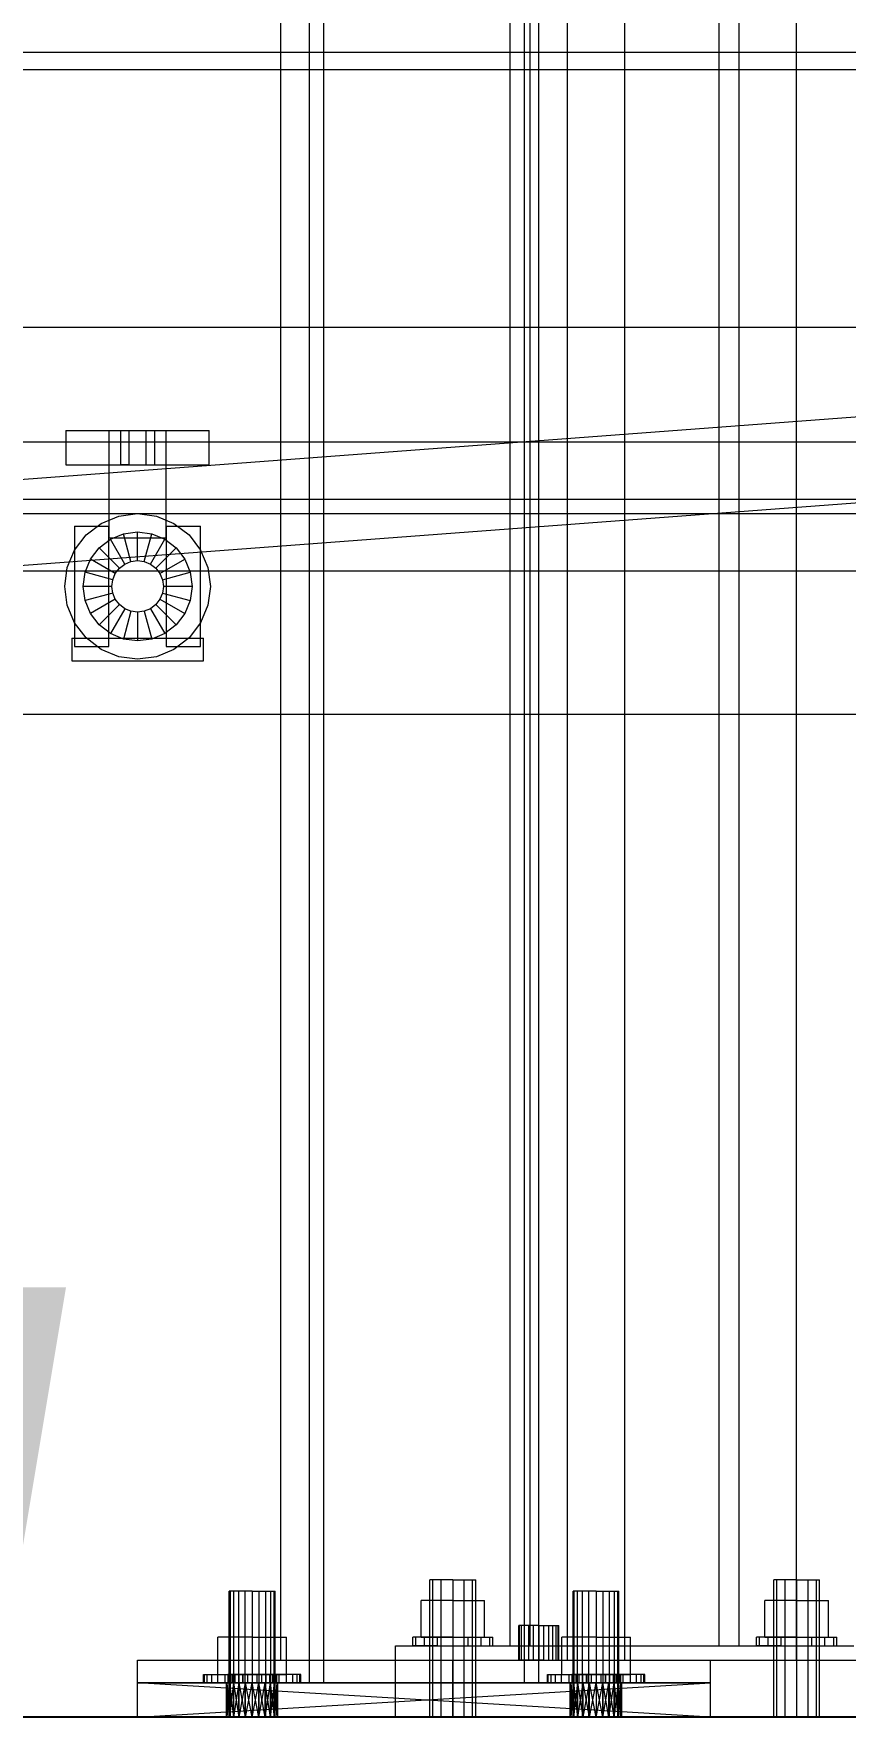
# Model space of a CAD drawing. Header units: millimetres. Extents: x -191664 to 191490, y -197311 to 10263.
# Drawn here: x -1186 to -903, y -32000 to -31413 of the extents above; entities that cross this region are included whole.
import ezdxf

# ---------------------------------------------------------------- set-up
doc = ezdxf.new("R2010")
doc.units = ezdxf.units.MM
for name, color, linetype, lineweight in [('COTAS_USUARIO', 1, 'Continuous', 0), ('frontal_C01', 7, 'Continuous', 0), ('frontal_C04', 7, 'Continuous', 0), ('frontal_mezcladora', 7, 'Continuous', 0), ('frontal_secador', 7, 'Continuous', 0)]:
    doc.layers.add(name, color=color, linetype=linetype, lineweight=lineweight)
doc.dimstyles.new('PLANTA_100', dxfattribs={"dimtxt": 250, "dimasz": 150, "dimexe": 150, "dimexo": 80, "dimgap": 100, "dimtad": 1, "dimtih": 1, "dimtoh": 1, "dimdec": 1, "dimdsep": 46, "dimcen": 0.09, "dimclrd": 1, "dimclre": 1, "dimclrt": 1, "dimadec": 0, "dimazin": 0, "dimtfac": 1, "dimtdec": 4, "dimtofl": 0, "dimtmove": 0, "dimatfit": 3, "dimfxl": 1, "dimtolj": 1, "dimtzin": 0, "dimarcsym": 0})

# ---------------------------------------------------------------- blocks, each defined once
blk = doc.blocks.new('*D108')
at = {"layer": 'COTAS_USUARIO', "color": 1, "lineweight": -2, "transparency": 16777216}
for p, q in [((-80, -30400), (-1350, -30400)), ((-1200, -31850), (-1200, -30550)), ((-80, -32000), (-1350, -32000))]:
    blk.add_line(p, q, dxfattribs=at)
at = {"layer": 'COTAS_USUARIO', "color": 1, "transparency": 16777216}
for points in [[(-1225, -30550), (-1175, -30550), (-1200, -30400)], [(-1225, -31850), (-1175, -31850), (-1200, -32000)]]:
    blk.add_solid(points, dxfattribs=at)
at = {"layer": 'Defpoints', "color": 0, "transparency": 16777216}
for p in [(-1200, -30400), (0, -30400), (0, -32000)]:
    blk.add_point(p, dxfattribs=at)
blk = doc.blocks.new('*D109')
at = {"layer": 'COTAS_USUARIO', "color": 1, "lineweight": -2, "transparency": 16777216}
for p, q in [((-80, -28700), (-1350, -28700)), ((-1200, -31850), (-1200, -28850)), ((-80, -32000), (-1350, -32000))]:
    blk.add_line(p, q, dxfattribs=at)
at = {"layer": 'COTAS_USUARIO', "color": 1, "transparency": 16777216}
for points in [[(-1225, -28850), (-1175, -28850), (-1200, -28700)], [(-1225, -31850), (-1175, -31850), (-1200, -32000)]]:
    blk.add_solid(points, dxfattribs=at)
at = {"layer": 'Defpoints', "color": 0, "transparency": 16777216}
for p in [(-1200, -28700), (0, -28700), (0, -32000)]:
    blk.add_point(p, dxfattribs=at)
blk = doc.blocks.new('*D110')
at = {"layer": 'COTAS_USUARIO', "color": 1, "lineweight": -2, "transparency": 16777216}
for p, q in [((-80, -30350), (-1350, -30350)), ((-1200, -31850), (-1200, -30500)), ((-80, -32000), (-1350, -32000))]:
    blk.add_line(p, q, dxfattribs=at)
at = {"layer": 'COTAS_USUARIO', "color": 1, "transparency": 16777216}
for points in [[(-1225, -30500), (-1175, -30500), (-1200, -30350)], [(-1225, -31850), (-1175, -31850), (-1200, -32000)]]:
    blk.add_solid(points, dxfattribs=at)
at = {"layer": 'Defpoints', "color": 0, "transparency": 16777216}
for p in [(-1200, -30350), (0, -30350), (0, -32000)]:
    blk.add_point(p, dxfattribs=at)
blk = doc.blocks.new('*D111')
at = {"layer": 'COTAS_USUARIO', "color": 1, "lineweight": -2, "transparency": 16777216}
for p, q in [((-80, -27700), (-1350, -27700)), ((-1200, -31850), (-1200, -27850)), ((-80, -32000), (-1350, -32000))]:
    blk.add_line(p, q, dxfattribs=at)
at = {"layer": 'COTAS_USUARIO', "color": 1, "transparency": 16777216}
for points in [[(-1225, -27850), (-1175, -27850), (-1200, -27700)], [(-1225, -31850), (-1175, -31850), (-1200, -32000)]]:
    blk.add_solid(points, dxfattribs=at)
at = {"layer": 'Defpoints', "color": 0, "transparency": 16777216}
for p in [(-1200, -27700), (0, -27700), (0, -32000)]:
    blk.add_point(p, dxfattribs=at)
blk = doc.blocks.new('*D121')
at = {"layer": 'COTAS_USUARIO', "color": 1, "lineweight": -2, "transparency": 16777216}
for p, q in [((-80, -29000), (-1350, -29000)), ((-1200, -31850), (-1200, -29150)), ((-80, -32000), (-1350, -32000))]:
    blk.add_line(p, q, dxfattribs=at)
at = {"layer": 'COTAS_USUARIO', "color": 1, "transparency": 16777216}
for points in [[(-1225, -29150), (-1175, -29150), (-1200, -29000)], [(-1225, -31850), (-1175, -31850), (-1200, -32000)]]:
    blk.add_solid(points, dxfattribs=at)
at = {"layer": 'Defpoints', "color": 0, "transparency": 16777216}
for p in [(-1200, -29000), (0, -29000), (0, -32000)]:
    blk.add_point(p, dxfattribs=at)

msp = doc.modelspace()

# ---------------------------------------------------------------- linework, layer by layer
at = {"layer": 'frontal_C01', "color": 139, "true_color": 0x354b57}
for p, q in [((-1020, -31975), (-1020, -29288.06)), ((-1013, -31975), (-1013, -29288.06)), ((-947, -31975), (-947, -29288.06)), ((-940, -31975), (-940, -29288.06)), ((-1020, -31975), (-1013, -31975)), ((-1013, -31975), (-947, -31975)), ((-947, -31975), (-940, -31975))]:
    msp.add_line(p, q, dxfattribs=at)
at = {"layer": 'frontal_C01', "color": 9, "true_color": 0xaebcc4}
for p, q in [((-1046.93, -31952), (-1048, -31952)), ((-1048, -32000), (-1048, -31952)), ((-1044, -31952), (-1046.93, -31952)), ((-1046.93, -32000), (-1046.93, -31952)), ((-1040, -31952), (-1044, -31952)), ((-1044, -32000), (-1044, -31952)), ((-1040, -31952), (-1036, -31952)), ((-1040, -31952), (-1040, -32000)), ((-1036, -31952), (-1033.07, -31952)), ((-1036, -32000), (-1036, -31952)), ((-1033.07, -31952), (-1032, -31952)), ((-1033.07, -32000), (-1033.07, -31952)), ((-1032, -32000), (-1032, -31952)), ((-926.93, -31952), (-928, -31952)), ((-928, -32000), (-928, -31952)), ((-924, -31952), (-926.93, -31952)), ((-926.93, -32000), (-926.93, -31952)), ((-920, -31952), (-924, -31952)), ((-924, -32000), (-924, -31952)), ((-920, -31952), (-916, -31952)), ((-920, -31952), (-920, -32000)), ((-916, -31952), (-913.07, -31952)), ((-916, -32000), (-916, -31952)), ((-913.07, -31952), (-912, -31952)), ((-913.07, -32000), (-913.07, -31952)), ((-912, -32000), (-912, -31952)), ((-1040, -31959.2), (-1051.09, -31959.2)), ((-1051.09, -31972), (-1051.09, -31959.2)), ((-1040, -31959.2), (-1028.91, -31959.2)), ((-1040, -31959.2), (-1040, -31972)), ((-1028.91, -31972), (-1028.91, -31959.2)), ((-920, -31959.2), (-931.09, -31959.2)), ((-931.09, -31972), (-931.09, -31959.2)), ((-920, -31959.2), (-908.91, -31959.2)), ((-920, -31959.2), (-920, -31972)), ((-908.91, -31972), (-908.91, -31959.2)), ((-1052.93, -31972), (-1054, -31972)), ((-1054, -31975), (-1054, -31972)), ((-1052.93, -31975), (-1054, -31975)), ((-1049.9, -31972), (-1052.93, -31972)), ((-1052.93, -31975), (-1052.93, -31972)), ((-1049.9, -31975), (-1052.93, -31975)), ((-1051.09, -31972), (-1040, -31972)), ((-1045.36, -31972), (-1049.9, -31972)), ((-1049.9, -31975), (-1049.9, -31972)), ((-1045.36, -31975), (-1049.9, -31975)), ((-1040, -31972), (-1045.36, -31972)), ((-1045.36, -31975), (-1045.36, -31972)), ((-1045.36, -31975), (-1040, -31975)), ((-1040, -31972), (-1034.64, -31972)), ((-1040, -31972), (-1040, -31975)), ((-1040, -31972), (-1028.91, -31972)), ((-1040, -31975), (-1034.64, -31975)), ((-1034.64, -31972), (-1030.1, -31972)), ((-1034.64, -31975), (-1034.64, -31972)), ((-1034.64, -31975), (-1030.1, -31975)), ((-1030.1, -31972), (-1027.07, -31972)), ((-1030.1, -31975), (-1030.1, -31972)), ((-1030.1, -31975), (-1027.07, -31975)), ((-1027.07, -31972), (-1026, -31972)), ((-1027.07, -31975), (-1027.07, -31972)), ((-1027.07, -31975), (-1026, -31975)), ((-1026, -31975), (-1026, -31972)), ((-932.93, -31972), (-934, -31972)), ((-934, -31975), (-934, -31972)), ((-932.93, -31975), (-934, -31975)), ((-929.9, -31972), (-932.93, -31972)), ((-932.93, -31975), (-932.93, -31972)), ((-929.9, -31975), (-932.93, -31975)), ((-931.09, -31972), (-920, -31972)), ((-925.36, -31972), (-929.9, -31972)), ((-929.9, -31975), (-929.9, -31972)), ((-925.36, -31975), (-929.9, -31975)), ((-920, -31972), (-925.36, -31972)), ((-925.36, -31975), (-925.36, -31972)), ((-925.36, -31975), (-920, -31975)), ((-920, -31972), (-914.64, -31972)), ((-920, -31972), (-920, -31975)), ((-920, -31972), (-908.91, -31972)), ((-920, -31975), (-914.64, -31975)), ((-914.64, -31972), (-910.1, -31972)), ((-914.64, -31975), (-914.64, -31972)), ((-914.64, -31975), (-910.1, -31975)), ((-910.1, -31972), (-907.07, -31972)), ((-910.1, -31975), (-910.1, -31972)), ((-910.1, -31975), (-907.07, -31975)), ((-907.07, -31972), (-906, -31972)), ((-907.07, -31975), (-907.07, -31972)), ((-907.07, -31975), (-906, -31975)), ((-906, -31975), (-906, -31972)), ((-1046.93, -32000), (-1048, -32000)), ((-1044, -32000), (-1046.93, -32000)), ((-1044, -32000), (-1040, -32000)), ((-1040, -32000), (-1036, -32000)), ((-1036, -32000), (-1033.07, -32000)), ((-1033.07, -32000), (-1032, -32000)), ((-926.93, -32000), (-928, -32000)), ((-924, -32000), (-926.93, -32000)), ((-924, -32000), (-920, -32000)), ((-920, -32000), (-916, -32000)), ((-916, -32000), (-913.07, -32000)), ((-913.07, -32000), (-912, -32000))]:
    msp.add_line(p, q, dxfattribs=at)
at = {"layer": 'frontal_C01', "color": 251, "true_color": 0x4e626d}
for p, q in [((-1060, -31975), (-900, -31975)), ((-1060, -32000), (-1060, -31975)), ((-1060, -32000), (-900, -32000))]:
    msp.add_line(p, q, dxfattribs=at)
at = {"layer": 'frontal_C04', "color": 139, "true_color": 0x345e4e}
for p, q in [((-1400, -31419), (-420, -31419)), ((-1400, -31425), (-420, -31425))]:
    msp.add_line(p, q, dxfattribs=at)
at = {"layer": 'frontal_C04', "color": 139, "true_color": 0x354b57}
for p, q in [((-1750, -31515), (-550, -31515)), ((-1751.12, -31610.04), (-551.12, -31520.04)), ((-1748.88, -31639.96), (-548.88, -31549.96)), ((-1175, -31551), (-1125, -31551)), ((-1175, -31551), (-1175, -31563)), ((-1160, -31551), (-1140, -31551)), ((-1160, -31551), (-1160, -31588.4)), ((-1140, -31588.4), (-1140, -31551)), ((-1125, -31563), (-1125, -31551)), ((-1750, -31555), (-550, -31555)), ((-1175, -31563), (-1125, -31563)), ((-1172, -31584.4), (-1160, -31584.4)), ((-1172, -31584.4), (-1172, -31626.4)), ((-1160, -31626.4), (-1160, -31584.4)), ((-1140, -31584.4), (-1128, -31584.4)), ((-1140, -31584.4), (-1140, -31626.4)), ((-1128, -31626.4), (-1128, -31584.4)), ((-1160, -31588.4), (-1140, -31588.4)), ((-1750, -31600), (-550, -31600)), ((-1173, -31623.4), (-1127, -31623.4)), ((-1173, -31623.4), (-1173, -31631.4)), ((-1172, -31626.4), (-1160, -31626.4)), ((-1140, -31626.4), (-1128, -31626.4)), ((-1127, -31631.4), (-1127, -31623.4)), ((-1173, -31631.4), (-1127, -31631.4)), ((-1750, -31650), (-550, -31650))]:
    msp.add_line(p, q, dxfattribs=at)
at = {"layer": 'frontal_C04', "color": 9, "true_color": 0xbdc8cc}
for p, q in [((-1156, -31551), (-1153, -31551)), ((-1156, -31551), (-1156, -31563)), ((-1153, -31551), (-1147, -31551)), ((-1153, -31563), (-1153, -31551)), ((-1147, -31551), (-1144, -31551)), ((-1147, -31563), (-1147, -31551)), ((-1144, -31563), (-1144, -31551)), ((-1153, -31563), (-1156, -31563)), ((-1153, -31563), (-1147, -31563)), ((-1147, -31563), (-1144, -31563))]:
    msp.add_line(p, q, dxfattribs=at)
at = {"layer": 'frontal_C04', "color": 251, "true_color": 0x586d65}
for p, q in [((-1750, -31575), (2600, -31575)), ((-1750, -31580), (2600, -31580))]:
    msp.add_line(p, q, dxfattribs=at)
at = {"layer": 'frontal_C04', "color": 252, "true_color": 0x83939a}
for p, q in [((-1162.7, -31583.4), (-1156.57, -31580.87)), ((-1156.57, -31580.87), (-1150, -31580)), ((-1150, -31580), (-1143.43, -31580.87)), ((-1143.43, -31580.87), (-1137.3, -31583.4)), ((-1172, -31592.7), (-1167.96, -31587.44)), ((-1167.96, -31587.44), (-1162.7, -31583.4)), ((-1137.3, -31583.4), (-1132.04, -31587.44)), ((-1132.04, -31587.44), (-1128, -31592.7)), ((-1174.53, -31598.83), (-1172, -31592.7)), ((-1128, -31592.7), (-1125.47, -31598.83)), ((-1175.4, -31605.4), (-1174.53, -31598.83)), ((-1125.47, -31598.83), (-1124.6, -31605.4)), ((-1174.53, -31611.97), (-1175.4, -31605.4)), ((-1124.6, -31605.4), (-1125.47, -31611.97)), ((-1172, -31618.1), (-1174.53, -31611.97)), ((-1125.47, -31611.97), (-1128, -31618.1)), ((-1167.96, -31623.36), (-1172, -31618.1)), ((-1128, -31618.1), (-1132.04, -31623.36)), ((-1162.7, -31627.4), (-1167.96, -31623.36)), ((-1156.57, -31629.93), (-1162.7, -31627.4)), ((-1137.3, -31627.4), (-1143.43, -31629.93)), ((-1132.04, -31623.36), (-1137.3, -31627.4)), ((-1150, -31630.8), (-1156.57, -31629.93)), ((-1143.43, -31629.93), (-1150, -31630.8))]:
    msp.add_line(p, q, dxfattribs=at)
at = {"layer": 'frontal_C04', "color": 155, "true_color": 0x617580}
for p, q in [((-1159.5, -31588.95), (-1154.92, -31587.05)), ((-1154.92, -31587.05), (-1150, -31586.4)), ((-1152.33, -31596.71), (-1154.92, -31587.05)), ((-1150, -31596.4), (-1150, -31586.4)), ((-1150, -31586.4), (-1145.08, -31587.05)), ((-1147.67, -31596.71), (-1145.08, -31587.05)), ((-1145.08, -31587.05), (-1140.5, -31588.95)), ((-1166.45, -31595.9), (-1163.44, -31591.96)), ((-1163.44, -31591.96), (-1159.5, -31588.95)), ((-1156.36, -31599.04), (-1163.44, -31591.96)), ((-1154.5, -31597.61), (-1159.5, -31588.95)), ((-1145.5, -31597.61), (-1140.5, -31588.95)), ((-1143.64, -31599.04), (-1136.56, -31591.96)), ((-1140.5, -31588.95), (-1136.56, -31591.96)), ((-1136.56, -31591.96), (-1133.55, -31595.9)), ((-1168.35, -31600.48), (-1166.45, -31595.9)), ((-1157.79, -31600.9), (-1166.45, -31595.9)), ((-1142.21, -31600.9), (-1133.55, -31595.9)), ((-1133.55, -31595.9), (-1131.65, -31600.48)), ((-1169, -31605.4), (-1168.35, -31600.48)), ((-1159, -31605.4), (-1169, -31605.4)), ((-1168.35, -31610.32), (-1169, -31605.4)), ((-1158.69, -31603.07), (-1168.35, -31600.48)), ((-1141.31, -31603.07), (-1131.65, -31600.48)), ((-1131, -31605.4), (-1141, -31605.4)), ((-1131.65, -31600.48), (-1131, -31605.4)), ((-1131, -31605.4), (-1131.65, -31610.32)), ((-1158.69, -31607.73), (-1168.35, -31610.32)), ((-1166.45, -31614.9), (-1168.35, -31610.32)), ((-1157.79, -31609.9), (-1166.45, -31614.9)), ((-1142.21, -31609.9), (-1133.55, -31614.9)), ((-1141.31, -31607.73), (-1131.65, -31610.32)), ((-1131.65, -31610.32), (-1133.55, -31614.9)), ((-1163.44, -31618.84), (-1166.45, -31614.9)), ((-1156.36, -31611.76), (-1163.44, -31618.84)), ((-1154.5, -31613.19), (-1159.5, -31621.85)), ((-1152.33, -31614.09), (-1154.92, -31623.75)), ((-1150, -31614.4), (-1150, -31624.4)), ((-1147.67, -31614.09), (-1145.08, -31623.75)), ((-1145.5, -31613.19), (-1140.5, -31621.85)), ((-1143.64, -31611.76), (-1136.56, -31618.84)), ((-1133.55, -31614.9), (-1136.56, -31618.84)), ((-1159.5, -31621.85), (-1163.44, -31618.84)), ((-1154.92, -31623.75), (-1159.5, -31621.85)), ((-1140.5, -31621.85), (-1145.08, -31623.75)), ((-1136.56, -31618.84), (-1140.5, -31621.85)), ((-1150, -31624.4), (-1154.92, -31623.75)), ((-1145.08, -31623.75), (-1150, -31624.4))]:
    msp.add_line(p, q, dxfattribs=at)
at = {"layer": 'frontal_C04', "color": 9, "true_color": 0xbac6cb}
for p, q in [((-1157.79, -31600.9), (-1156.36, -31599.04)), ((-1156.36, -31599.04), (-1154.5, -31597.61)), ((-1154.5, -31597.61), (-1152.33, -31596.71)), ((-1152.33, -31596.71), (-1150, -31596.4)), ((-1150, -31596.4), (-1147.67, -31596.71)), ((-1147.67, -31596.71), (-1145.5, -31597.61)), ((-1145.5, -31597.61), (-1143.64, -31599.04)), ((-1143.64, -31599.04), (-1142.21, -31600.9)), ((-1159, -31605.4), (-1158.69, -31603.07)), ((-1158.69, -31607.73), (-1159, -31605.4)), ((-1158.69, -31603.07), (-1157.79, -31600.9)), ((-1142.21, -31600.9), (-1141.31, -31603.07)), ((-1141.31, -31603.07), (-1141, -31605.4)), ((-1141, -31605.4), (-1141.31, -31607.73)), ((-1157.79, -31609.9), (-1158.69, -31607.73)), ((-1156.36, -31611.76), (-1157.79, -31609.9)), ((-1142.21, -31609.9), (-1143.64, -31611.76)), ((-1141.31, -31607.73), (-1142.21, -31609.9)), ((-1154.5, -31613.19), (-1156.36, -31611.76)), ((-1152.33, -31614.09), (-1154.5, -31613.19)), ((-1150, -31614.4), (-1152.33, -31614.09)), ((-1147.67, -31614.09), (-1150, -31614.4)), ((-1145.5, -31613.19), (-1147.67, -31614.09)), ((-1143.64, -31611.76), (-1145.5, -31613.19))]:
    msp.add_line(p, q, dxfattribs=at)
at = {"layer": 'frontal_mezcladora', "color": 139, "true_color": 0x344b58}
for p, q in [((-980, -31980), (-980, -29390)), ((-920, -31980), (-920, -29390)), ((-1040, -31980), (-860, -31980)), ((-1040, -32000), (-1040, -31980)), ((-980, -31980), (-920, -31980)), ((-1040, -32000), (-860, -32000))]:
    msp.add_line(p, q, dxfattribs=at)
at = {"layer": 'frontal_mezcladora', "color": 9, "true_color": 0xb9c5c9}
for p, q in [((-1016.76, -31968), (-1017, -31968)), ((-1017, -31980), (-1017, -31968)), ((-1016.06, -31968), (-1016.76, -31968)), ((-1016.76, -31980), (-1016.76, -31968)), ((-1014.95, -31968), (-1016.06, -31968)), ((-1016.06, -31980), (-1016.06, -31968)), ((-1013.5, -31968), (-1014.95, -31968)), ((-1014.95, -31980), (-1014.95, -31968)), ((-1011.81, -31968), (-1013.5, -31968)), ((-1013.5, -31980), (-1013.5, -31968)), ((-1010, -31968), (-1011.81, -31968)), ((-1011.81, -31980), (-1011.81, -31968)), ((-1010, -31968), (-1008.19, -31968)), ((-1010, -31968), (-1010, -31980)), ((-1008.19, -31968), (-1006.5, -31968)), ((-1008.19, -31980), (-1008.19, -31968)), ((-1006.5, -31968), (-1005.05, -31968)), ((-1006.5, -31980), (-1006.5, -31968)), ((-1005.05, -31968), (-1003.94, -31968)), ((-1005.05, -31980), (-1005.05, -31968)), ((-1003.94, -31968), (-1003.24, -31968)), ((-1003.94, -31980), (-1003.94, -31968)), ((-1003.24, -31968), (-1003, -31968)), ((-1003.24, -31980), (-1003.24, -31968)), ((-1003, -31980), (-1003, -31968)), ((-1016.76, -31980), (-1017, -31980)), ((-1016.06, -31980), (-1016.76, -31980)), ((-1014.95, -31980), (-1016.06, -31980)), ((-1013.5, -31980), (-1014.95, -31980)), ((-1011.81, -31980), (-1013.5, -31980)), ((-1010, -31980), (-1011.81, -31980)), ((-1008.19, -31980), (-1010, -31980)), ((-1008.19, -31980), (-1006.5, -31980)), ((-1006.5, -31980), (-1005.05, -31980)), ((-1005.05, -31980), (-1003.94, -31980)), ((-1003.94, -31980), (-1003.24, -31980)), ((-1003.24, -31980), (-1003, -31980))]:
    msp.add_line(p, q, dxfattribs=at)
at = {"layer": 'frontal_secador', "color": 147, "true_color": 0x536c78}
for p, q in [((-1090, -31988), (-1090, -31144.71)), ((-1085, -31988), (-1085, -31144.71)), ((-1015, -31988), (-1015, -31144.71)), ((-1010, -31988), (-1010, -31144.71)), ((-1090, -31988), (-1085, -31988)), ((-1085, -31988), (-1015, -31988)), ((-1015, -31988), (-1010, -31988))]:
    msp.add_line(p, q, dxfattribs=at)
at = {"layer": 'frontal_secador', "color": 251, "true_color": 0x536a64}
for p, q in [((-1100, -31980), (-1100, -31390)), ((-1000, -31980), (-1000, -31390)), ((-1100, -31980), (-1000, -31980))]:
    msp.add_line(p, q, dxfattribs=at)
at = {"layer": 'frontal_secador', "color": 9, "true_color": 0xaeb9be}
for p, q in [((-1117.61, -31956), (-1118, -31956)), ((-1118, -32000), (-1118, -31956)), ((-1116.47, -31956), (-1117.61, -31956)), ((-1117.61, -32000), (-1117.61, -31956)), ((-1114.7, -31956), (-1116.47, -31956)), ((-1116.47, -32000), (-1116.47, -31956)), ((-1112.47, -31956), (-1114.7, -31956)), ((-1114.7, -32000), (-1114.7, -31956)), ((-1110, -31956), (-1112.47, -31956)), ((-1112.47, -32000), (-1112.47, -31956)), ((-1110, -31956), (-1107.53, -31956)), ((-1110, -31956), (-1110, -32000)), ((-1107.53, -31956), (-1105.3, -31956)), ((-1107.53, -32000), (-1107.53, -31956)), ((-1105.3, -31956), (-1103.53, -31956)), ((-1105.3, -32000), (-1105.3, -31956)), ((-1103.53, -31956), (-1102.39, -31956)), ((-1103.53, -32000), (-1103.53, -31956)), ((-1102.39, -31956), (-1102, -31956)), ((-1102.39, -32000), (-1102.39, -31956)), ((-1102, -32000), (-1102, -31956)), ((-997.61, -31956), (-998, -31956)), ((-998, -32000), (-998, -31956)), ((-996.47, -31956), (-997.61, -31956)), ((-997.61, -32000), (-997.61, -31956)), ((-994.7, -31956), (-996.47, -31956)), ((-996.47, -32000), (-996.47, -31956)), ((-992.47, -31956), (-994.7, -31956)), ((-994.7, -32000), (-994.7, -31956)), ((-990, -31956), (-992.47, -31956)), ((-992.47, -32000), (-992.47, -31956)), ((-990, -31956), (-987.53, -31956)), ((-990, -31956), (-990, -32000)), ((-987.53, -31956), (-985.3, -31956)), ((-987.53, -32000), (-987.53, -31956)), ((-985.3, -31956), (-983.53, -31956)), ((-985.3, -32000), (-985.3, -31956)), ((-983.53, -31956), (-982.39, -31956)), ((-983.53, -32000), (-983.53, -31956)), ((-982.39, -31956), (-982, -31956)), ((-982.39, -32000), (-982.39, -31956)), ((-982, -32000), (-982, -31956)), ((-1117.61, -32000), (-1118, -32000)), ((-1116.47, -32000), (-1117.61, -32000)), ((-1114.7, -32000), (-1116.47, -32000)), ((-1112.47, -32000), (-1114.7, -32000)), ((-1112.47, -32000), (-1110, -32000)), ((-1110, -32000), (-1107.53, -32000)), ((-1107.53, -32000), (-1105.3, -32000)), ((-1105.3, -32000), (-1103.53, -32000)), ((-1103.53, -32000), (-1102.39, -32000)), ((-1102.39, -32000), (-1102, -32000)), ((-997.61, -32000), (-998, -32000)), ((-996.47, -32000), (-997.61, -32000)), ((-994.7, -32000), (-996.47, -32000)), ((-992.47, -32000), (-994.7, -32000)), ((-992.47, -32000), (-990, -32000)), ((-990, -32000), (-987.53, -32000)), ((-987.53, -32000), (-985.3, -32000)), ((-985.3, -32000), (-983.53, -32000)), ((-983.53, -32000), (-982.39, -32000)), ((-982.39, -32000), (-982, -32000))]:
    msp.add_line(p, q, dxfattribs=at)
at = {"layer": 'frontal_secador', "color": 9, "true_color": 0xb6c0c4}
for p, q in [((-1110, -31972), (-1121.99, -31972)), ((-1121.99, -31985), (-1121.99, -31972)), ((-1110, -31972), (-1098.01, -31972)), ((-1110, -31972), (-1110, -31985)), ((-1098.01, -31985), (-1098.01, -31972)), ((-990, -31972), (-1001.99, -31972)), ((-1001.99, -31985), (-1001.99, -31972)), ((-990, -31972), (-978.01, -31972)), ((-990, -31972), (-990, -31985)), ((-978.01, -31985), (-978.01, -31972)), ((-1127, -31988), (-1127, -31985)), ((-1127, -31985), (-1126.67, -31985)), ((-1127, -31985), (-1118.5, -31985)), ((-1126.67, -31988), (-1126.67, -31985)), ((-1126.67, -31985), (-1125.71, -31985)), ((-1126.67, -31985), (-1118.34, -31985)), ((-1125.71, -31988), (-1125.71, -31985)), ((-1125.71, -31985), (-1124.13, -31985)), ((-1125.71, -31985), (-1117.85, -31985)), ((-1124.13, -31988), (-1124.13, -31985)), ((-1124.13, -31985), (-1122.02, -31985)), ((-1124.13, -31985), (-1117.07, -31985)), ((-1122.02, -31988), (-1122.02, -31985)), ((-1122.02, -31985), (-1119.44, -31985)), ((-1122.02, -31985), (-1116.01, -31985)), ((-1121.99, -31985), (-1110, -31985)), ((-1119.44, -31988), (-1119.44, -31985)), ((-1119.44, -31985), (-1116.51, -31985)), ((-1119.44, -31985), (-1114.72, -31985)), ((-1118.34, -31985), (-1118.5, -31985)), ((-1118.5, -31985), (-1118.5, -31988)), ((-1117.85, -31985), (-1118.34, -31985)), ((-1118.34, -31985), (-1118.34, -31988)), ((-1117.07, -31985), (-1117.85, -31985)), ((-1117.85, -31985), (-1117.85, -31988)), ((-1116.01, -31985), (-1117.07, -31985)), ((-1117.07, -31985), (-1117.07, -31988)), ((-1116.51, -31988), (-1116.51, -31985)), ((-1116.51, -31985), (-1113.32, -31985)), ((-1116.51, -31985), (-1113.25, -31985)), ((-1114.72, -31985), (-1116.01, -31985)), ((-1116.01, -31985), (-1116.01, -31988)), ((-1113.25, -31985), (-1114.72, -31985)), ((-1114.72, -31985), (-1114.72, -31988)), ((-1113.32, -31988), (-1113.32, -31985)), ((-1113.32, -31985), (-1110, -31985)), ((-1113.32, -31985), (-1111.66, -31985)), ((-1111.66, -31985), (-1113.25, -31985)), ((-1113.25, -31985), (-1113.25, -31988)), ((-1110, -31985), (-1111.66, -31985)), ((-1111.66, -31985), (-1111.66, -31988)), ((-1106.68, -31985), (-1110, -31985)), ((-1110, -31985), (-1110, -31988)), ((-1110, -31985), (-1108.34, -31985)), ((-1110, -31985), (-1098.01, -31985)), ((-1108.34, -31985), (-1108.34, -31988)), ((-1106.68, -31985), (-1108.34, -31985)), ((-1108.34, -31985), (-1106.75, -31985)), ((-1106.75, -31985), (-1106.75, -31988)), ((-1103.49, -31985), (-1106.75, -31985)), ((-1106.75, -31985), (-1105.28, -31985)), ((-1106.68, -31988), (-1106.68, -31985)), ((-1103.49, -31985), (-1106.68, -31985)), ((-1105.28, -31985), (-1105.28, -31988)), ((-1100.56, -31985), (-1105.28, -31985)), ((-1105.28, -31985), (-1103.99, -31985)), ((-1103.99, -31985), (-1103.99, -31988)), ((-1097.98, -31985), (-1103.99, -31985)), ((-1103.99, -31985), (-1102.93, -31985)), ((-1103.49, -31988), (-1103.49, -31985)), ((-1100.56, -31985), (-1103.49, -31985)), ((-1102.93, -31985), (-1102.93, -31988)), ((-1095.87, -31985), (-1102.93, -31985)), ((-1102.93, -31985), (-1102.15, -31985)), ((-1102.15, -31985), (-1102.15, -31988)), ((-1094.29, -31985), (-1102.15, -31985)), ((-1102.15, -31985), (-1101.66, -31985)), ((-1101.66, -31985), (-1101.66, -31988)), ((-1093.33, -31985), (-1101.66, -31985)), ((-1101.66, -31985), (-1101.5, -31985)), ((-1101.5, -31985), (-1101.5, -31988)), ((-1093, -31985), (-1101.5, -31985)), ((-1100.56, -31988), (-1100.56, -31985)), ((-1097.98, -31985), (-1100.56, -31985)), ((-1097.98, -31988), (-1097.98, -31985)), ((-1095.87, -31985), (-1097.98, -31985)), ((-1095.87, -31988), (-1095.87, -31985)), ((-1094.29, -31985), (-1095.87, -31985)), ((-1094.29, -31988), (-1094.29, -31985)), ((-1093.33, -31985), (-1094.29, -31985)), ((-1093.33, -31988), (-1093.33, -31985)), ((-1093, -31985), (-1093.33, -31985)), ((-1093, -31988), (-1093, -31985)), ((-1007, -31988), (-1007, -31985)), ((-1007, -31985), (-1006.67, -31985)), ((-1007, -31985), (-998.5, -31985)), ((-1006.67, -31988), (-1006.67, -31985)), ((-1006.67, -31985), (-1005.71, -31985)), ((-1006.67, -31985), (-998.34, -31985)), ((-1005.71, -31988), (-1005.71, -31985)), ((-1005.71, -31985), (-1004.13, -31985)), ((-1005.71, -31985), (-997.85, -31985)), ((-1004.13, -31988), (-1004.13, -31985)), ((-1004.13, -31985), (-1002.02, -31985)), ((-1004.13, -31985), (-997.07, -31985)), ((-1002.02, -31988), (-1002.02, -31985)), ((-1002.02, -31985), (-999.44, -31985)), ((-1002.02, -31985), (-996.01, -31985)), ((-1001.99, -31985), (-990, -31985)), ((-999.44, -31988), (-999.44, -31985)), ((-999.44, -31985), (-996.51, -31985)), ((-999.44, -31985), (-994.72, -31985)), ((-998.34, -31985), (-998.5, -31985)), ((-998.5, -31985), (-998.5, -31988)), ((-997.85, -31985), (-998.34, -31985)), ((-998.34, -31985), (-998.34, -31988)), ((-997.07, -31985), (-997.85, -31985)), ((-997.85, -31985), (-997.85, -31988)), ((-996.01, -31985), (-997.07, -31985)), ((-997.07, -31985), (-997.07, -31988)), ((-996.51, -31988), (-996.51, -31985)), ((-996.51, -31985), (-993.32, -31985)), ((-996.51, -31985), (-993.25, -31985)), ((-994.72, -31985), (-996.01, -31985)), ((-996.01, -31985), (-996.01, -31988)), ((-993.25, -31985), (-994.72, -31985)), ((-994.72, -31985), (-994.72, -31988)), ((-993.32, -31988), (-993.32, -31985)), ((-993.32, -31985), (-990, -31985)), ((-993.32, -31985), (-991.66, -31985)), ((-991.66, -31985), (-993.25, -31985)), ((-993.25, -31985), (-993.25, -31988)), ((-990, -31985), (-991.66, -31985)), ((-991.66, -31985), (-991.66, -31988)), ((-986.68, -31985), (-990, -31985)), ((-990, -31985), (-990, -31988)), ((-990, -31985), (-988.34, -31985)), ((-990, -31985), (-978.01, -31985)), ((-988.34, -31985), (-988.34, -31988)), ((-986.68, -31985), (-988.34, -31985)), ((-988.34, -31985), (-986.75, -31985)), ((-986.75, -31985), (-986.75, -31988)), ((-983.49, -31985), (-986.75, -31985)), ((-986.75, -31985), (-985.28, -31985)), ((-986.68, -31988), (-986.68, -31985)), ((-983.49, -31985), (-986.68, -31985)), ((-985.28, -31985), (-985.28, -31988)), ((-980.56, -31985), (-985.28, -31985)), ((-985.28, -31985), (-983.99, -31985)), ((-983.99, -31985), (-983.99, -31988)), ((-977.98, -31985), (-983.99, -31985)), ((-983.99, -31985), (-982.93, -31985)), ((-983.49, -31988), (-983.49, -31985)), ((-980.56, -31985), (-983.49, -31985)), ((-982.93, -31985), (-982.93, -31988)), ((-975.87, -31985), (-982.93, -31985)), ((-982.93, -31985), (-982.15, -31985)), ((-982.15, -31985), (-982.15, -31988)), ((-974.29, -31985), (-982.15, -31985)), ((-982.15, -31985), (-981.66, -31985)), ((-981.66, -31985), (-981.66, -31988)), ((-973.33, -31985), (-981.66, -31985)), ((-981.66, -31985), (-981.5, -31985)), ((-981.5, -31985), (-981.5, -31988)), ((-973, -31985), (-981.5, -31985)), ((-980.56, -31988), (-980.56, -31985)), ((-977.98, -31985), (-980.56, -31985)), ((-977.98, -31988), (-977.98, -31985)), ((-975.87, -31985), (-977.98, -31985)), ((-975.87, -31988), (-975.87, -31985)), ((-974.29, -31985), (-975.87, -31985)), ((-974.29, -31988), (-974.29, -31985)), ((-973.33, -31985), (-974.29, -31985)), ((-973.33, -31988), (-973.33, -31985)), ((-973, -31985), (-973.33, -31985)), ((-973, -31988), (-973, -31985)), ((-1126.67, -31988), (-1127, -31988)), ((-1118.5, -31988), (-1127, -31988)), ((-1125.71, -31988), (-1126.67, -31988)), ((-1118.34, -31988), (-1126.67, -31988)), ((-1124.13, -31988), (-1125.71, -31988)), ((-1117.85, -31988), (-1125.71, -31988)), ((-1122.02, -31988), (-1124.13, -31988)), ((-1117.07, -31988), (-1124.13, -31988)), ((-1119.44, -31988), (-1122.02, -31988)), ((-1116.01, -31988), (-1122.02, -31988)), ((-1116.51, -31988), (-1119.44, -31988)), ((-1114.72, -31988), (-1119.44, -31988)), ((-1118.5, -31988), (-1118.34, -31988)), ((-1118.34, -31988), (-1117.85, -31988)), ((-1117.85, -31988), (-1117.07, -31988)), ((-1117.07, -31988), (-1116.01, -31988)), ((-1113.32, -31988), (-1116.51, -31988)), ((-1113.25, -31988), (-1116.51, -31988)), ((-1116.01, -31988), (-1114.72, -31988)), ((-1114.72, -31988), (-1113.25, -31988)), ((-1110, -31988), (-1113.32, -31988)), ((-1111.66, -31988), (-1113.32, -31988)), ((-1113.25, -31988), (-1111.66, -31988)), ((-1111.66, -31988), (-1110, -31988)), ((-1110, -31988), (-1106.68, -31988)), ((-1108.34, -31988), (-1110, -31988)), ((-1108.34, -31988), (-1106.68, -31988)), ((-1106.75, -31988), (-1108.34, -31988)), ((-1106.75, -31988), (-1103.49, -31988)), ((-1105.28, -31988), (-1106.75, -31988)), ((-1106.68, -31988), (-1103.49, -31988)), ((-1105.28, -31988), (-1100.56, -31988)), ((-1103.99, -31988), (-1105.28, -31988)), ((-1103.99, -31988), (-1097.98, -31988)), ((-1102.93, -31988), (-1103.99, -31988)), ((-1103.49, -31988), (-1100.56, -31988)), ((-1102.93, -31988), (-1095.87, -31988)), ((-1102.15, -31988), (-1102.93, -31988)), ((-1102.15, -31988), (-1094.29, -31988)), ((-1101.66, -31988), (-1102.15, -31988)), ((-1101.66, -31988), (-1093.33, -31988)), ((-1101.5, -31988), (-1101.66, -31988)), ((-1101.5, -31988), (-1093, -31988)), ((-1100.56, -31988), (-1097.98, -31988)), ((-1097.98, -31988), (-1095.87, -31988)), ((-1095.87, -31988), (-1094.29, -31988)), ((-1094.29, -31988), (-1093.33, -31988)), ((-1093.33, -31988), (-1093, -31988)), ((-1006.67, -31988), (-1007, -31988)), ((-998.5, -31988), (-1007, -31988)), ((-1005.71, -31988), (-1006.67, -31988)), ((-998.34, -31988), (-1006.67, -31988)), ((-1004.13, -31988), (-1005.71, -31988)), ((-997.85, -31988), (-1005.71, -31988)), ((-1002.02, -31988), (-1004.13, -31988)), ((-997.07, -31988), (-1004.13, -31988)), ((-999.44, -31988), (-1002.02, -31988)), ((-996.01, -31988), (-1002.02, -31988)), ((-996.51, -31988), (-999.44, -31988)), ((-994.72, -31988), (-999.44, -31988)), ((-998.5, -31988), (-998.34, -31988)), ((-998.34, -31988), (-997.85, -31988)), ((-997.85, -31988), (-997.07, -31988)), ((-997.07, -31988), (-996.01, -31988)), ((-993.32, -31988), (-996.51, -31988)), ((-993.25, -31988), (-996.51, -31988)), ((-996.01, -31988), (-994.72, -31988)), ((-994.72, -31988), (-993.25, -31988)), ((-990, -31988), (-993.32, -31988)), ((-991.66, -31988), (-993.32, -31988)), ((-993.25, -31988), (-991.66, -31988)), ((-991.66, -31988), (-990, -31988)), ((-990, -31988), (-986.68, -31988)), ((-988.34, -31988), (-990, -31988)), ((-988.34, -31988), (-986.68, -31988)), ((-986.75, -31988), (-988.34, -31988)), ((-986.75, -31988), (-983.49, -31988)), ((-985.28, -31988), (-986.75, -31988)), ((-986.68, -31988), (-983.49, -31988)), ((-985.28, -31988), (-980.56, -31988)), ((-983.99, -31988), (-985.28, -31988)), ((-983.99, -31988), (-977.98, -31988)), ((-982.93, -31988), (-983.99, -31988)), ((-983.49, -31988), (-980.56, -31988)), ((-982.93, -31988), (-975.87, -31988)), ((-982.15, -31988), (-982.93, -31988)), ((-982.15, -31988), (-974.29, -31988)), ((-981.66, -31988), (-982.15, -31988)), ((-981.66, -31988), (-973.33, -31988)), ((-981.5, -31988), (-981.66, -31988)), ((-981.5, -31988), (-973, -31988)), ((-980.56, -31988), (-977.98, -31988)), ((-977.98, -31988), (-975.87, -31988)), ((-975.87, -31988), (-974.29, -31988)), ((-974.29, -31988), (-973.33, -31988)), ((-973.33, -31988), (-973, -31988))]:
    msp.add_line(p, q, dxfattribs=at)
at = {"layer": 'frontal_secador', "color": 252, "true_color": 0x798e91}
for p, q in [((-1150, -31980), (-950, -31980)), ((-1150, -32000), (-1150, -31980)), ((-950, -32000), (-950, -31980)), ((-1150, -32000), (-950, -32000))]:
    msp.add_line(p, q, dxfattribs=at)
at = {"layer": 'frontal_secador', "color": 252, "true_color": 0x788c96}
for p, q in [((-990, -31988), (-1150, -31988)), ((-1150, -31988), (-992.33, -31988)), ((-1150, -31988), (-1110, -31988)), ((-1107.67, -31988), (-1150, -31988)), ((-1150, -31988), (-1112.33, -31988)), ((-950, -31988), (-1150, -31988)), ((-1150, -31988), (-994.5, -31988)), ((-1105.5, -31988), (-1150, -31988)), ((-1150, -31988), (-1114.5, -31988)), ((-1150, -31988), (-996.36, -31988)), ((-1150, -31988), (-1116.36, -31988)), ((-1150, -31988), (-997.79, -31988)), ((-1150, -31988), (-1117.79, -31988)), ((-1150, -31988), (-998.69, -31988)), ((-1150, -31988), (-1118.69, -31988)), ((-1150, -31988), (-999, -31988)), ((-1150, -31988), (-1119, -31988)), ((-987.67, -31988), (-1150, -31988)), ((-1150, -32000), (-1150, -31988)), ((-950, -32000), (-1150, -31988)), ((-1150, -32000), (-950, -31988)), ((-1119, -31988), (-1118.69, -31988)), ((-1110, -31988), (-1119, -31988)), ((-1112.33, -31988), (-1119, -31988)), ((-1114.5, -31988), (-1119, -31988)), ((-1116.36, -31988), (-1119, -31988)), ((-1117.79, -31988), (-1119, -31988)), ((-1119, -32000), (-1118.69, -31988)), ((-1119, -32000), (-1119, -31988)), ((-1118.69, -32000), (-1119, -31988)), ((-1118.69, -31988), (-1117.79, -31988)), ((-1110, -31988), (-1118.69, -31988)), ((-1118.69, -32000), (-1117.79, -31988)), ((-1118.69, -32000), (-1118.69, -31988)), ((-1117.79, -32000), (-1118.69, -31988)), ((-1117.79, -31988), (-1116.36, -31988)), ((-1110, -31988), (-1117.79, -31988)), ((-1117.79, -32000), (-1116.36, -31988)), ((-1117.79, -32000), (-1117.79, -31988)), ((-1116.36, -32000), (-1117.79, -31988)), ((-1116.36, -31988), (-1114.5, -31988)), ((-1110, -31988), (-1116.36, -31988)), ((-1116.36, -32000), (-1114.5, -31988)), ((-1116.36, -32000), (-1116.36, -31988)), ((-1114.5, -32000), (-1116.36, -31988)), ((-1114.5, -31988), (-1112.33, -31988)), ((-1110, -31988), (-1114.5, -31988)), ((-1114.5, -32000), (-1112.33, -31988)), ((-1114.5, -32000), (-1114.5, -31988)), ((-1112.33, -32000), (-1114.5, -31988)), ((-1112.33, -31988), (-1110, -31988)), ((-1112.33, -32000), (-1110, -31988)), ((-1112.33, -32000), (-1112.33, -31988)), ((-1110, -32000), (-1112.33, -31988)), ((-1110, -31988), (-1107.67, -31988)), ((-1110, -31988), (-1105.5, -31988)), ((-1110, -31988), (-1103.64, -31988)), ((-1110, -31988), (-1102.21, -31988)), ((-1110, -31988), (-1101.31, -31988)), ((-1110, -31988), (-1101, -31988)), ((-1110, -31988), (-1110, -32000)), ((-1107.67, -32000), (-1110, -31988)), ((-1110, -32000), (-1107.67, -31988)), ((-1107.67, -31988), (-1105.5, -31988)), ((-1107.67, -31988), (-1101, -31988)), ((-1107.67, -32000), (-1107.67, -31988)), ((-1105.5, -32000), (-1107.67, -31988)), ((-1107.67, -32000), (-1105.5, -31988)), ((-1103.64, -31988), (-1105.5, -31988)), ((-1105.5, -31988), (-1101, -31988)), ((-1105.5, -31988), (-996.36, -31988)), ((-990, -31988), (-1105.5, -31988)), ((-1105.5, -32000), (-1105.5, -31988)), ((-1103.64, -32000), (-1105.5, -31988)), ((-1105.5, -32000), (-1103.64, -31988)), ((-1102.21, -31988), (-1103.64, -31988)), ((-1103.64, -31988), (-1101, -31988)), ((-1103.64, -31988), (-996.36, -31988)), ((-1103.64, -31988), (-999, -31988)), ((-1103.64, -31988), (-998.69, -31988)), ((-1103.64, -31988), (-997.79, -31988)), ((-990, -31988), (-1103.64, -31988)), ((-1103.64, -32000), (-1103.64, -31988)), ((-1102.21, -32000), (-1103.64, -31988)), ((-1103.64, -32000), (-1102.21, -31988)), ((-1101.31, -31988), (-1102.21, -31988)), ((-1102.21, -31988), (-1101, -31988)), ((-1102.21, -31988), (-996.36, -31988)), ((-990, -31988), (-1102.21, -31988)), ((-1102.21, -32000), (-1102.21, -31988)), ((-1101.31, -32000), (-1102.21, -31988)), ((-1102.21, -32000), (-1101.31, -31988)), ((-1101, -31988), (-1101.31, -31988)), ((-1101.31, -31988), (-996.36, -31988)), ((-1101.31, -31988), (-990, -31988)), ((-1101.31, -32000), (-1101.31, -31988)), ((-1101, -32000), (-1101.31, -31988)), ((-1101.31, -32000), (-1101, -31988)), ((-1101, -31988), (-996.36, -31988)), ((-1101, -31988), (-994.5, -31988)), ((-1101, -31988), (-992.33, -31988)), ((-1101, -31988), (-990, -31988)), ((-1101, -32000), (-1101, -31988)), ((-999, -31988), (-998.69, -31988)), ((-990, -31988), (-999, -31988)), ((-992.33, -31988), (-999, -31988)), ((-994.5, -31988), (-999, -31988)), ((-996.36, -31988), (-999, -31988)), ((-999, -32000), (-998.69, -31988)), ((-999, -32000), (-999, -31988)), ((-998.69, -32000), (-999, -31988)), ((-998.69, -31988), (-997.79, -31988)), ((-990, -31988), (-998.69, -31988)), ((-998.69, -32000), (-997.79, -31988)), ((-998.69, -32000), (-998.69, -31988)), ((-997.79, -32000), (-998.69, -31988)), ((-997.79, -31988), (-996.36, -31988)), ((-990, -31988), (-997.79, -31988)), ((-997.79, -32000), (-996.36, -31988)), ((-997.79, -32000), (-997.79, -31988)), ((-996.36, -32000), (-997.79, -31988)), ((-996.36, -31988), (-994.5, -31988)), ((-990, -31988), (-996.36, -31988)), ((-996.36, -32000), (-994.5, -31988)), ((-996.36, -32000), (-996.36, -31988)), ((-994.5, -32000), (-996.36, -31988)), ((-994.5, -31988), (-992.33, -31988)), ((-990, -31988), (-994.5, -31988)), ((-994.5, -32000), (-992.33, -31988)), ((-994.5, -32000), (-994.5, -31988)), ((-992.33, -32000), (-994.5, -31988)), ((-992.33, -31988), (-990, -31988)), ((-992.33, -32000), (-990, -31988)), ((-992.33, -32000), (-992.33, -31988)), ((-990, -32000), (-992.33, -31988)), ((-990, -31988), (-987.67, -31988)), ((-990, -31988), (-950, -31988)), ((-990, -31988), (-990, -32000)), ((-987.67, -32000), (-990, -31988)), ((-990, -32000), (-987.67, -31988)), ((-987.67, -31988), (-950, -31988)), ((-985.5, -31988), (-987.67, -31988)), ((-987.67, -31988), (-983.64, -31988)), ((-987.67, -31988), (-982.21, -31988)), ((-987.67, -31988), (-981.31, -31988)), ((-987.67, -31988), (-981, -31988)), ((-987.67, -32000), (-987.67, -31988)), ((-985.5, -32000), (-987.67, -31988)), ((-987.67, -32000), (-985.5, -31988)), ((-985.5, -31988), (-950, -31988)), ((-983.64, -31988), (-985.5, -31988)), ((-985.5, -31988), (-981, -31988)), ((-985.5, -32000), (-985.5, -31988)), ((-983.64, -32000), (-985.5, -31988)), ((-985.5, -32000), (-983.64, -31988)), ((-983.64, -31988), (-950, -31988)), ((-982.21, -31988), (-983.64, -31988)), ((-983.64, -31988), (-981, -31988)), ((-983.64, -32000), (-983.64, -31988)), ((-982.21, -32000), (-983.64, -31988)), ((-983.64, -32000), (-982.21, -31988)), ((-982.21, -31988), (-950, -31988)), ((-981.31, -31988), (-982.21, -31988)), ((-982.21, -31988), (-981, -31988)), ((-982.21, -32000), (-982.21, -31988)), ((-981.31, -32000), (-982.21, -31988)), ((-982.21, -32000), (-981.31, -31988)), ((-981.31, -31988), (-950, -31988)), ((-981, -31988), (-981.31, -31988)), ((-981.31, -32000), (-981.31, -31988)), ((-981, -32000), (-981.31, -31988)), ((-981.31, -32000), (-981, -31988)), ((-981, -31988), (-950, -31988)), ((-981, -32000), (-981, -31988)), ((-950, -32000), (-950, -31988)), ((-1150, -32000), (-990, -32000)), ((-992.33, -32000), (-1150, -32000)), ((-1110, -32000), (-1150, -32000)), ((-1150, -32000), (-1107.67, -32000)), ((-1112.33, -32000), (-1150, -32000)), ((-994.5, -32000), (-1150, -32000)), ((-1150, -32000), (-1105.5, -32000)), ((-1114.5, -32000), (-1150, -32000)), ((-996.36, -32000), (-1150, -32000)), ((-1116.36, -32000), (-1150, -32000)), ((-997.79, -32000), (-1150, -32000)), ((-1117.79, -32000), (-1150, -32000)), ((-998.69, -32000), (-1150, -32000)), ((-1118.69, -32000), (-1150, -32000)), ((-999, -32000), (-1150, -32000)), ((-1119, -32000), (-1150, -32000)), ((-1150, -32000), (-987.67, -32000)), ((-1118.69, -32000), (-1119, -32000)), ((-1119, -32000), (-1110, -32000)), ((-1119, -32000), (-1112.33, -32000)), ((-1119, -32000), (-1114.5, -32000)), ((-1119, -32000), (-1116.36, -32000)), ((-1119, -32000), (-1117.79, -32000)), ((-1117.79, -32000), (-1118.69, -32000)), ((-1118.69, -32000), (-1110, -32000)), ((-1116.36, -32000), (-1117.79, -32000)), ((-1117.79, -32000), (-1110, -32000)), ((-1114.5, -32000), (-1116.36, -32000)), ((-1116.36, -32000), (-1110, -32000)), ((-1112.33, -32000), (-1114.5, -32000)), ((-1114.5, -32000), (-1110, -32000)), ((-1110, -32000), (-1112.33, -32000)), ((-1107.67, -32000), (-1110, -32000)), ((-1105.5, -32000), (-1110, -32000)), ((-1103.64, -32000), (-1110, -32000)), ((-1102.21, -32000), (-1110, -32000)), ((-1101.31, -32000), (-1110, -32000)), ((-1101, -32000), (-1110, -32000)), ((-1105.5, -32000), (-1107.67, -32000)), ((-1101, -32000), (-1107.67, -32000)), ((-1105.5, -32000), (-1103.64, -32000)), ((-1101, -32000), (-1105.5, -32000)), ((-996.36, -32000), (-1105.5, -32000)), ((-1105.5, -32000), (-990, -32000)), ((-1103.64, -32000), (-1102.21, -32000)), ((-1101, -32000), (-1103.64, -32000)), ((-996.36, -32000), (-1103.64, -32000)), ((-999, -32000), (-1103.64, -32000)), ((-998.69, -32000), (-1103.64, -32000)), ((-997.79, -32000), (-1103.64, -32000)), ((-1103.64, -32000), (-990, -32000)), ((-1102.21, -32000), (-1101.31, -32000)), ((-1101, -32000), (-1102.21, -32000)), ((-996.36, -32000), (-1102.21, -32000)), ((-1102.21, -32000), (-990, -32000)), ((-1101.31, -32000), (-1101, -32000)), ((-996.36, -32000), (-1101.31, -32000)), ((-990, -32000), (-1101.31, -32000)), ((-996.36, -32000), (-1101, -32000)), ((-994.5, -32000), (-1101, -32000)), ((-992.33, -32000), (-1101, -32000)), ((-990, -32000), (-1101, -32000)), ((-998.69, -32000), (-999, -32000)), ((-999, -32000), (-990, -32000)), ((-999, -32000), (-992.33, -32000)), ((-999, -32000), (-994.5, -32000)), ((-999, -32000), (-996.36, -32000)), ((-997.79, -32000), (-998.69, -32000)), ((-998.69, -32000), (-990, -32000)), ((-996.36, -32000), (-997.79, -32000)), ((-997.79, -32000), (-990, -32000)), ((-994.5, -32000), (-996.36, -32000)), ((-996.36, -32000), (-990, -32000)), ((-992.33, -32000), (-994.5, -32000)), ((-994.5, -32000), (-990, -32000)), ((-990, -32000), (-992.33, -32000)), ((-987.67, -32000), (-990, -32000)), ((-950, -32000), (-990, -32000)), ((-950, -32000), (-987.67, -32000)), ((-987.67, -32000), (-985.5, -32000)), ((-983.64, -32000), (-987.67, -32000)), ((-982.21, -32000), (-987.67, -32000)), ((-981.31, -32000), (-987.67, -32000)), ((-981, -32000), (-987.67, -32000)), ((-950, -32000), (-985.5, -32000)), ((-985.5, -32000), (-983.64, -32000)), ((-981, -32000), (-985.5, -32000)), ((-950, -32000), (-983.64, -32000)), ((-983.64, -32000), (-982.21, -32000)), ((-981, -32000), (-983.64, -32000)), ((-950, -32000), (-982.21, -32000)), ((-982.21, -32000), (-981.31, -32000)), ((-981, -32000), (-982.21, -32000)), ((-950, -32000), (-981.31, -32000)), ((-981.31, -32000), (-981, -32000)), ((-950, -32000), (-981, -32000))]:
    msp.add_line(p, q, dxfattribs=at)

# ---------------------------------------------------------------- dimensions: what is measured, and where the dimension line sits
at = {"layer": 'COTAS_USUARIO'}
for p2, picture, middle in [((0, -27700), '*D111', (-1200, -29850)), ((0, -28700), '*D109', (-1200, -30350)), ((0, -29000), '*D121', (-1200, -30500)), ((0, -30350), '*D110', (-1200, -31175)), ((0, -30400), '*D108', (-1200, -31200))]:
    dim = msp.add_aligned_dim(p1=(0, -32000), p2=p2, distance=1200, dimstyle='PLANTA_100', dxfattribs=at)
    dim.commit()
    dim.dimension.update_dxf_attribs({"geometry": picture, "text_midpoint": middle})

doc.saveas('drawing.dxf')
